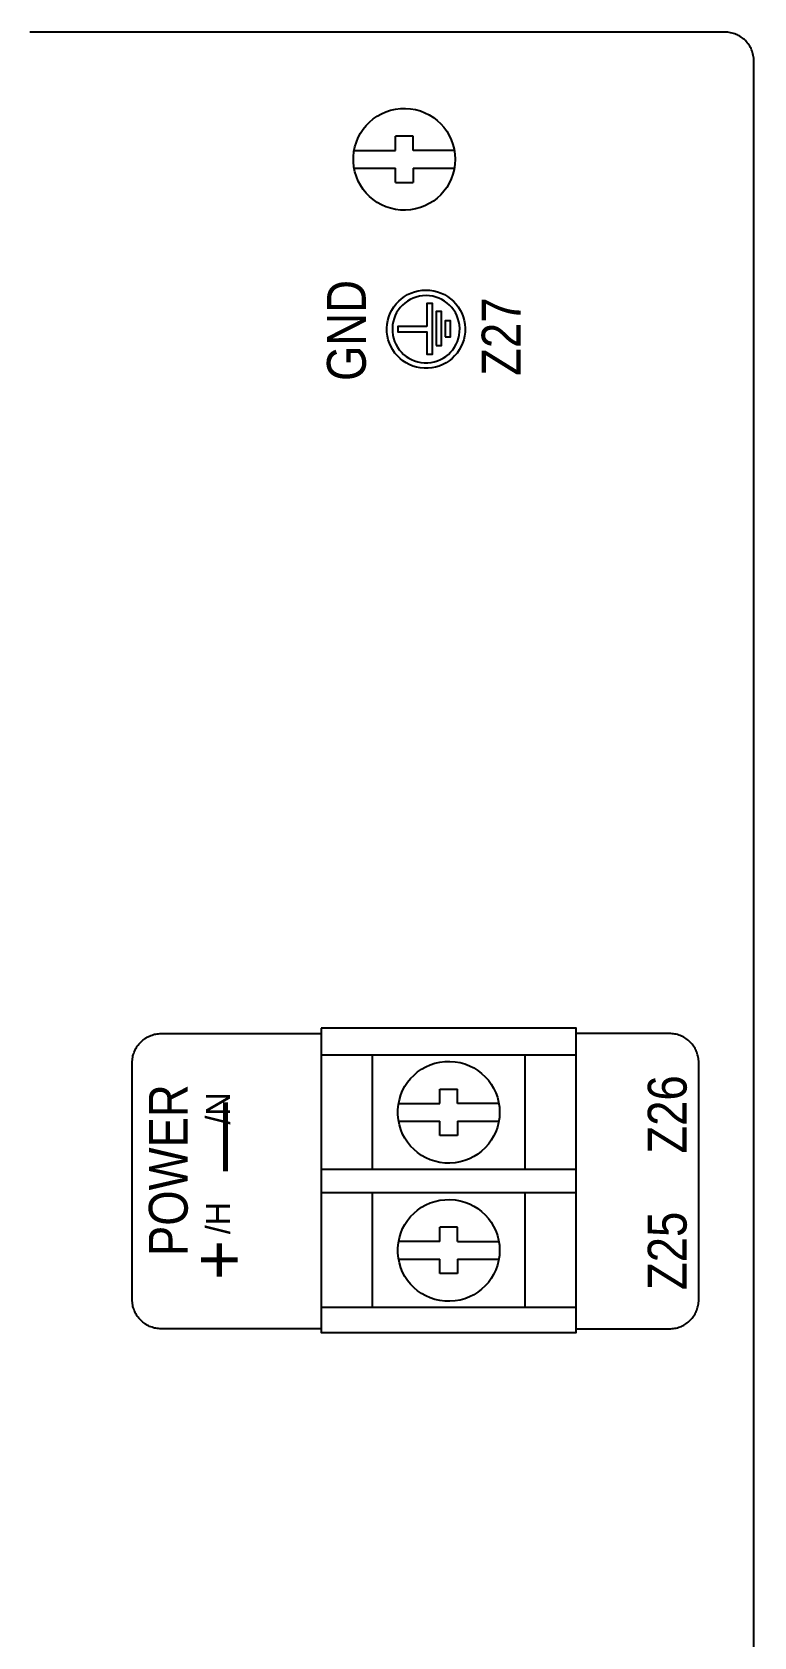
# Model space of a CAD drawing. Extents: x -11 to 35.7, y -8.8 to 26.3.
# Drawn here: x 22.728 to 24.71, y 6.357 to 10.765 of the extents above; entities that cross this region are included whole.
import ezdxf

# ---------------------------------------------------------------- set-up
doc = ezdxf.new("R2010")
doc.units = 0
doc.header["$MEASUREMENT"] = 0
doc.layers.add('5_00_DWG', color=7, linetype='CONTINUOUS')

msp = doc.modelspace()

# ---------------------------------------------------------------- linework, layer by layer
at = {"layer": '5_00_DWG'}
for points in [[(24.7101, 6.2968), (24.7101, 6.3851), (24.7101, 6.4729), (24.7101, 6.5601), (24.7101, 6.6467), (24.7101, 6.7328), (24.7101, 6.8183), (24.7101, 6.9033), (24.7101, 6.9876), (24.7101, 7.0712), (24.7101, 7.1543), (24.7101, 7.1956), (24.7101, 7.2367), (24.7101, 7.2776), (24.7101, 7.3184), (24.7101, 7.3591), (24.7101, 7.3995), (24.7101, 7.4398), (24.7101, 7.4799), (24.7101, 7.5198), (24.7101, 7.5596), (24.7101, 7.5992), (24.7101, 7.6386), (24.7101, 7.6778), (24.7101, 7.7168), (24.7101, 7.7557), (24.7101, 7.7944), (24.7101, 7.8329), (24.7101, 7.8712), (24.7101, 7.9093), (24.7101, 7.9472), (24.7101, 7.985), (24.7101, 8.0225), (24.7101, 8.0598), (24.7101, 8.097), (24.7101, 8.1339), (24.7101, 8.1707), (24.7101, 8.2072), (24.7101, 8.2436), (24.7101, 8.2797), (24.7101, 8.3157), (24.7101, 8.3514), (24.7101, 8.3869), (24.7101, 8.4222), (24.7101, 8.4573), (24.7101, 8.4922), (24.7101, 8.5269), (24.7101, 8.5613), (24.7101, 8.5956), (24.7101, 8.6296), (24.7101, 8.6634), (24.7101, 8.6969), (24.7101, 8.7303), (24.7101, 8.7634), (24.7101, 8.7963), (24.7101, 8.829), (24.7101, 8.8614), (24.7101, 8.8936), (24.7101, 8.9256), (24.7101, 8.9573), (24.7101, 8.9888), (24.7101, 9.0201), (24.7101, 9.0511), (24.7101, 9.0819), (24.7101, 9.1125), (24.7101, 9.1427), (24.7101, 9.1728), (24.7101, 9.2026), (24.7101, 9.2322), (24.7101, 9.2615), (24.7101, 9.2905), (24.7101, 9.3193), (24.7101, 9.3479), (24.7101, 9.3762), (24.7101, 9.4042), (24.7101, 9.432), (24.7101, 9.4595), (24.7101, 9.4868), (24.7101, 9.5138), (24.7101, 9.5405), (24.7101, 9.5669), (24.7101, 9.5931), (24.7101, 9.6191), (24.7101, 9.6447), (24.7101, 9.6701), (24.7101, 9.6952), (24.7101, 9.72), (24.7101, 9.7446), (24.7101, 9.7688), (24.7101, 9.7928), (24.7101, 9.8165), (24.7101, 9.84), (24.7101, 9.8631), (24.7101, 9.886), (24.7101, 9.9085), (24.7101, 9.9308), (24.7101, 9.9528), (24.7101, 9.9745), (24.7101, 9.9959), (24.7101, 10.017), (24.7101, 10.0378), (24.7101, 10.0583), (24.7101, 10.0785), (24.7101, 10.0984), (24.7101, 10.118), (24.7101, 10.1373), (24.7101, 10.1563), (24.7101, 10.175), (24.7101, 10.1934), (24.7101, 10.2115), (24.7101, 10.2292), (24.7101, 10.2467), (24.7101, 10.2638), (24.7101, 10.2806), (24.7101, 10.2971), (24.7101, 10.3132), (24.7101, 10.3291), (24.7101, 10.3446), (24.7101, 10.3598), (24.7101, 10.3747), (24.7101, 10.3892), (24.7101, 10.4034), (24.7101, 10.4173), (24.7101, 10.4309), (24.7101, 10.4441), (24.7101, 10.457), (24.7101, 10.4695), (24.7101, 10.4818), (24.7101, 10.4936), (24.7101, 10.5052), (24.7101, 10.5163), (24.7101, 10.5272), (24.7101, 10.5377), (24.7101, 10.5478), (24.7101, 10.5576), (24.7101, 10.5671), (24.7101, 10.5762), (24.7101, 10.5849), (24.7101, 10.5933), (24.7101, 10.6013), (24.7101, 10.609), (24.7101, 10.6163), (24.7101, 10.6233), (24.7101, 10.6299), (24.7101, 10.6361), (24.7101, 10.642), (24.7101, 10.6475), (24.7101, 10.6526), (24.7101, 10.6573), (24.7101, 10.6617), (24.7101, 10.6657), (24.7101, 10.6694), (24.7101, 10.6726), (24.7101, 10.6755), (24.7101, 10.678), (24.7101, 10.6801), (24.7101, 10.6819), (24.7101, 10.6832), (24.7101, 10.6842), (24.7101, 10.6848), (24.7101, 10.685), (24.71, 10.6891), (24.7097, 10.6932), (24.7092, 10.6972), (24.7085, 10.7011), (24.7076, 10.705), (24.7065, 10.7088), (24.7053, 10.7125), (24.7038, 10.7161), (24.7022, 10.7197), (24.7005, 10.7231), (24.6986, 10.7265), (24.6965, 10.7297), (24.6942, 10.7329), (24.6919, 10.7359), (24.6893, 10.7388), (24.6867, 10.7416), (24.6839, 10.7442), (24.681, 10.7467), (24.678, 10.7491), (24.6749, 10.7513), (24.6716, 10.7534), (24.6683, 10.7553), (24.6648, 10.7571), (24.6613, 10.7587), (24.6576, 10.7601), (24.6539, 10.7614), (24.6501, 10.7625), (24.6462, 10.7634), (24.6423, 10.7641), (24.6383, 10.7646), (24.6342, 10.7649), (24.6301, 10.765), (24.6299, 10.765), (24.6292, 10.765), (24.6281, 10.765), (24.6265, 10.765), (24.6245, 10.765), (24.622, 10.765), (24.6192, 10.765), (24.6158, 10.765), (24.6121, 10.765), (24.6079, 10.765), (24.6034, 10.765), (24.5984, 10.765), (24.5929, 10.765), (24.5871, 10.765), (24.5809, 10.765), (24.5743, 10.765), (24.5672, 10.765), (24.5598, 10.765), (24.552, 10.765), (24.5438, 10.765), (24.5352, 10.765), (24.5262, 10.765), (24.5169, 10.765), (24.5072, 10.765), (24.4971, 10.765), (24.4866, 10.765), (24.4758, 10.765), (24.4647, 10.765), (24.4531, 10.765), (24.4412, 10.765), (24.429, 10.765), (24.4164, 10.765), (24.4035, 10.765), (24.3903, 10.765), (24.3767, 10.765), (24.3627, 10.765), (24.3485, 10.765), (24.3339, 10.765), (24.319, 10.765), (24.3038, 10.765), (24.2883, 10.765), (24.2725, 10.765), (24.2563, 10.765), (24.2399, 10.765), (24.2232, 10.765), (24.2061, 10.765), (24.1888, 10.765), (24.1712, 10.765), (24.1533, 10.765), (24.1351, 10.765), (24.1167, 10.765), (24.0979, 10.765), (24.0789, 10.765), (24.0597, 10.765), (24.0401, 10.765), (24.0203, 10.765), (24.0003, 10.765), (23.98, 10.765), (23.9594, 10.765), (23.9386, 10.765), (23.9176, 10.765), (23.8963, 10.765), (23.8748, 10.765), (23.8531, 10.765), (23.8311, 10.765), (23.8089, 10.765), (23.7865, 10.765), (23.7639, 10.765), (23.7411, 10.765), (23.718, 10.765), (23.6947, 10.765), (23.6713, 10.765), (23.6476, 10.765), (23.6238, 10.765), (23.5997, 10.765), (23.5755, 10.765), (23.5511, 10.765), (23.5265, 10.765), (23.5017, 10.765), (23.4767, 10.765), (23.4516, 10.765), (23.4263, 10.765), (23.3752, 10.765), (23.3235, 10.765), (23.2712, 10.765), (23.2184, 10.765), (23.165, 10.765), (23.111, 10.765), (23.0566, 10.765), (23.0018, 10.765), (22.9465, 10.765), (22.8908, 10.765), (22.8348, 10.765), (22.7784, 10.765), (22.7217, 10.765)], [(23.7257, 10.4401), (23.7257, 10.4793)], [(23.7746, 10.4793), (23.7257, 10.4793)], [(23.7746, 10.4401), (23.7746, 10.4793)], [(23.6125, 10.4401), (23.7257, 10.4401)], [(23.8878, 10.4401), (23.7746, 10.4401)], [(23.6125, 10.3913), (23.7257, 10.3913)], [(23.7257, 10.3522), (23.7257, 10.3913)], [(23.7746, 10.3913), (23.7746, 10.3522)], [(23.7746, 10.3913), (23.8878, 10.3913)], [(23.7257, 10.3522), (23.7746, 10.3522)], [(23.8125, 9.9565), (23.7325, 9.9565), (23.7325, 9.9415), (23.8125, 9.9415), (23.8125, 9.8804), (23.8275, 9.8804), (23.8275, 9.9415), (23.8275, 9.9565), (23.8275, 10.02), (23.8125, 10.02), (23.8125, 9.9565)], [(23.8375, 9.9038), (23.8525, 9.9038), (23.8525, 9.9976), (23.8375, 9.9976), (23.8375, 9.9038)], [(23.8625, 9.9283), (23.8775, 9.9283), (23.8775, 9.9722), (23.8625, 9.9722), (23.8625, 9.9283)], [(23.5222, 8.0288), (23.5222, 7.1938), (24.222, 7.1938), (24.222, 8.0288), (23.5222, 8.0288)], [(23.5222, 7.2035), (23.5179, 7.2035), (23.5054, 7.2035), (23.486, 7.2035), (23.4607, 7.2035), (23.4306, 7.2035), (23.3967, 7.2035), (23.3602, 7.2035), (23.322, 7.2035), (23.2833, 7.2035), (23.2452, 7.2035), (23.2086, 7.2035), (23.1747, 7.2035), (23.1446, 7.2035), (23.1193, 7.2035), (23.0999, 7.2035), (23.0875, 7.2035), (23.0831, 7.2035), (23.0794, 7.2036), (23.0757, 7.2039), (23.072, 7.2043), (23.0683, 7.2049), (23.0647, 7.2056), (23.0612, 7.2066), (23.0577, 7.2077), (23.0542, 7.2089), (23.0508, 7.2103), (23.0475, 7.2119), (23.0442, 7.2136), (23.0411, 7.2155), (23.038, 7.2175), (23.035, 7.2196), (23.0321, 7.2219), (23.0292, 7.2244), (23.0265, 7.2269), (23.024, 7.2296), (23.0215, 7.2325), (23.0192, 7.2354), (23.0171, 7.2384), (23.0151, 7.2415), (23.0132, 7.2446), (23.0115, 7.2479), (23.0099, 7.2512), (23.0085, 7.2546), (23.0073, 7.2581), (23.0062, 7.2616), (23.0052, 7.2651), (23.0045, 7.2687), (23.0039, 7.2724), (23.0035, 7.2761), (23.0032, 7.2798), (23.0031, 7.2835), (23.0031, 7.29), (23.0031, 7.3084), (23.0031, 7.3372), (23.0031, 7.3747), (23.0031, 7.4193), (23.0031, 7.4695), (23.0031, 7.5237), (23.0031, 7.5803), (23.0031, 7.6377), (23.0031, 7.6942), (23.0031, 7.7484), (23.0031, 7.7986), (23.0031, 7.8433), (23.0031, 7.8808), (23.0031, 7.9095), (23.0031, 7.9279), (23.0031, 7.9344), (23.0032, 7.9382), (23.0035, 7.9419), (23.0039, 7.9456), (23.0045, 7.9492), (23.0052, 7.9528), (23.0062, 7.9564), (23.0073, 7.9599), (23.0085, 7.9633), (23.0099, 7.9667), (23.0115, 7.9701), (23.0132, 7.9733), (23.0151, 7.9765), (23.0171, 7.9796), (23.0192, 7.9826), (23.0215, 7.9855), (23.024, 7.9883), (23.0265, 7.991), (23.0292, 7.9936), (23.0321, 7.996), (23.035, 7.9983), (23.038, 8.0005), (23.0411, 8.0025), (23.0442, 8.0043), (23.0475, 8.0061), (23.0508, 8.0076), (23.0542, 8.009), (23.0577, 8.0103), (23.0612, 8.0114), (23.0647, 8.0123), (23.0683, 8.0131), (23.072, 8.0137), (23.0757, 8.0141), (23.0794, 8.0143), (23.0831, 8.0144), (23.0875, 8.0144), (23.0999, 8.0144), (23.1193, 8.0144), (23.1446, 8.0144), (23.1747, 8.0144), (23.2086, 8.0144), (23.2452, 8.0144), (23.2833, 8.0144), (23.322, 8.0144), (23.3602, 8.0144), (23.3967, 8.0144), (23.4306, 8.0144), (23.4607, 8.0144), (23.486, 8.0144), (23.5054, 8.0144), (23.5179, 8.0144), (23.5222, 8.0144)], [(24.222, 7.2035), (24.2245, 7.2035), (24.2318, 7.2035), (24.2431, 7.2035), (24.2579, 7.2035), (24.2755, 7.2035), (24.2953, 7.2035), (24.3167, 7.2035), (24.339, 7.2035), (24.3616, 7.2035), (24.3839, 7.2035), (24.4052, 7.2035), (24.425, 7.2035), (24.4426, 7.2035), (24.4574, 7.2035), (24.4687, 7.2035), (24.476, 7.2035), (24.4786, 7.2035), (24.4823, 7.2036), (24.486, 7.2039), (24.4897, 7.2043), (24.4933, 7.2049), (24.497, 7.2056), (24.5005, 7.2066), (24.504, 7.2077), (24.5075, 7.2089), (24.5109, 7.2103), (24.5142, 7.2119), (24.5175, 7.2136), (24.5206, 7.2155), (24.5237, 7.2175), (24.5267, 7.2196), (24.5296, 7.2219), (24.5324, 7.2244), (24.5351, 7.2269), (24.5377, 7.2296), (24.5402, 7.2325), (24.5425, 7.2354), (24.5446, 7.2384), (24.5466, 7.2415), (24.5485, 7.2446), (24.5502, 7.2479), (24.5518, 7.2512), (24.5532, 7.2546), (24.5544, 7.2581), (24.5555, 7.2616), (24.5564, 7.2651), (24.5572, 7.2687), (24.5578, 7.2724), (24.5582, 7.2761), (24.5585, 7.2798), (24.5586, 7.2835), (24.5586, 7.29), (24.5586, 7.3084), (24.5586, 7.3372), (24.5586, 7.3747), (24.5586, 7.4193), (24.5586, 7.4695), (24.5586, 7.5237), (24.5586, 7.5803), (24.5586, 7.6377), (24.5586, 7.6942), (24.5586, 7.7484), (24.5586, 7.7986), (24.5586, 7.8433), (24.5586, 7.8808), (24.5586, 7.9095), (24.5586, 7.9279), (24.5586, 7.9344), (24.5585, 7.9382), (24.5582, 7.9419), (24.5578, 7.9456), (24.5572, 7.9492), (24.5564, 7.9528), (24.5555, 7.9564), (24.5544, 7.9599), (24.5532, 7.9633), (24.5518, 7.9667), (24.5502, 7.9701), (24.5485, 7.9733), (24.5466, 7.9765), (24.5446, 7.9796), (24.5425, 7.9826), (24.5402, 7.9855), (24.5377, 7.9883), (24.5351, 7.991), (24.5324, 7.9936), (24.5296, 7.996), (24.5267, 7.9983), (24.5237, 8.0005), (24.5206, 8.0025), (24.5175, 8.0043), (24.5142, 8.0061), (24.5109, 8.0076), (24.5075, 8.009), (24.504, 8.0103), (24.5005, 8.0114), (24.497, 8.0123), (24.4933, 8.0131), (24.4897, 8.0137), (24.486, 8.0141), (24.4823, 8.0143), (24.4786, 8.0144), (24.476, 8.0144), (24.4687, 8.0144), (24.4574, 8.0144), (24.4426, 8.0144), (24.425, 8.0144), (24.4052, 8.0144), (24.3839, 8.0144), (24.3616, 8.0144), (24.339, 8.0144), (24.3167, 8.0144), (24.2953, 8.0144), (24.2755, 8.0144), (24.2579, 8.0144), (24.2431, 8.0144), (24.2318, 8.0144), (24.2245, 8.0144), (24.222, 8.0144)], [(23.5222, 7.9562), (24.2215, 7.9562)], [(23.6619, 7.9558), (23.6619, 7.6408)], [(24.0823, 7.6408), (24.0823, 7.9558)], [(23.8477, 7.8227), (23.8477, 7.8619)], [(23.8477, 7.8619), (23.8966, 7.8619)], [(23.8966, 7.8227), (23.8966, 7.8619)], [(23.7345, 7.8227), (23.8477, 7.8227)], [(24.0098, 7.8227), (23.8966, 7.8227)], [(23.7345, 7.7739), (23.8477, 7.7739)], [(23.8477, 7.7348), (23.8477, 7.7739)], [(23.8966, 7.7739), (23.8966, 7.7348)], [(23.8966, 7.7739), (24.0098, 7.7739)], [(23.8966, 7.7348), (23.8477, 7.7348)], [(24.2215, 7.6407), (23.5222, 7.6407)], [(24.2215, 7.5768), (23.5222, 7.5768)], [(23.6619, 7.5768), (23.6619, 7.2618)], [(24.0823, 7.2618), (24.0823, 7.5768)], [(23.8477, 7.4433), (23.8477, 7.4824)], [(23.8966, 7.4824), (23.8477, 7.4824)], [(23.8966, 7.4433), (23.8966, 7.4824)], [(23.8477, 7.4433), (23.7345, 7.4433)], [(23.8966, 7.4433), (24.0098, 7.4433)], [(23.7345, 7.3944), (23.8477, 7.3944)], [(23.8477, 7.3553), (23.8477, 7.3944)], [(23.8966, 7.3944), (23.8966, 7.3553)], [(23.8966, 7.3944), (24.0098, 7.3944)], [(23.8966, 7.3553), (23.8477, 7.3553)], [(24.2215, 7.2617), (23.5222, 7.2617)]]:
    msp.add_lwpolyline(points, dxfattribs=at)
for points in [[(23.89, 10.4157), (23.8893, 10.4016), (23.8872, 10.3879), (23.8839, 10.3747), (23.8793, 10.3621), (23.8736, 10.35), (23.8668, 10.3386), (23.859, 10.3279), (23.8502, 10.318), (23.8405, 10.309), (23.83, 10.3009), (23.8188, 10.2939), (23.8069, 10.2879), (23.7943, 10.283), (23.7813, 10.2794), (23.7677, 10.277), (23.7537, 10.2759), (23.7396, 10.2763), (23.7258, 10.278), (23.7124, 10.281), (23.6996, 10.2853), (23.6874, 10.2907), (23.6758, 10.2973), (23.6649, 10.3049), (23.6548, 10.3134), (23.6456, 10.3228), (23.6373, 10.3331), (23.63, 10.3442), (23.6237, 10.3559), (23.6186, 10.3683), (23.6146, 10.3813), (23.6119, 10.3947), (23.6105, 10.4086), (23.6105, 10.4228), (23.6119, 10.4367), (23.6146, 10.4501), (23.6186, 10.4631), (23.6237, 10.4755), (23.63, 10.4872), (23.6373, 10.4983), (23.6456, 10.5086), (23.6548, 10.518), (23.6649, 10.5266), (23.6758, 10.5341), (23.6874, 10.5407), (23.6996, 10.5461), (23.7124, 10.5504), (23.7258, 10.5534), (23.7396, 10.5551), (23.7537, 10.5555), (23.7677, 10.5544), (23.7813, 10.552), (23.7943, 10.5484), (23.8069, 10.5435), (23.8188, 10.5375), (23.83, 10.5305), (23.8405, 10.5224), (23.8502, 10.5134), (23.859, 10.5035), (23.8668, 10.4928), (23.8736, 10.4814), (23.8793, 10.4694), (23.8839, 10.4567), (23.8872, 10.4435), (23.8893, 10.4298)], [(23.8099, 10.0565), (23.8207, 10.056), (23.8312, 10.0544), (23.8413, 10.0518), (23.851, 10.0483), (23.8603, 10.0439), (23.8691, 10.0386), (23.8773, 10.0326), (23.8849, 10.0259), (23.8918, 10.0184), (23.898, 10.0104), (23.9035, 10.0017), (23.9081, 9.9926), (23.9118, 9.9829), (23.9147, 9.9729), (23.9165, 9.9625), (23.9173, 9.9517), (23.917, 9.9409), (23.9157, 9.9303), (23.9134, 9.92), (23.9101, 9.9102), (23.9059, 9.9008), (23.9009, 9.8919), (23.895, 9.8835), (23.8885, 9.8758), (23.8812, 9.8687), (23.8733, 9.8623), (23.8648, 9.8566), (23.8557, 9.8518), (23.8462, 9.8478), (23.8363, 9.8448), (23.826, 9.8427), (23.8153, 9.8416), (23.8044, 9.8416), (23.7937, 9.8427), (23.7834, 9.8448), (23.7735, 9.8478), (23.7639, 9.8518), (23.7549, 9.8566), (23.7464, 9.8623), (23.7385, 9.8687), (23.7312, 9.8758), (23.7246, 9.8835), (23.7188, 9.8919), (23.7138, 9.9008), (23.7096, 9.9102), (23.7063, 9.92), (23.704, 9.9303), (23.7026, 9.9409), (23.7024, 9.9517), (23.7032, 9.9625), (23.705, 9.9729), (23.7078, 9.9829), (23.7116, 9.9926), (23.7162, 10.0017), (23.7216, 10.0104), (23.7278, 10.0184), (23.7348, 10.0259), (23.7424, 10.0326), (23.7506, 10.0386), (23.7593, 10.0439), (23.7686, 10.0483), (23.7784, 10.0518), (23.7885, 10.0544), (23.799, 10.056)], [(23.8099, 10.0415), (23.8006, 10.041), (23.7915, 10.0397), (23.7828, 10.0374), (23.7744, 10.0344), (23.7664, 10.0306), (23.7588, 10.0261), (23.7518, 10.0209), (23.7452, 10.0151), (23.7393, 10.0087), (23.7339, 10.0018), (23.7292, 9.9944), (23.7253, 9.9865), (23.7221, 9.9782), (23.7196, 9.9695), (23.718, 9.9606), (23.7174, 9.9513), (23.7176, 9.942), (23.7187, 9.9329), (23.7207, 9.9241), (23.7236, 9.9156), (23.7272, 9.9075), (23.7315, 9.8998), (23.7365, 9.8926), (23.7422, 9.886), (23.7484, 9.8799), (23.7552, 9.8744), (23.7626, 9.8695), (23.7703, 9.8654), (23.7785, 9.8619), (23.7871, 9.8593), (23.796, 9.8575), (23.8052, 9.8566), (23.8145, 9.8566), (23.8237, 9.8575), (23.8326, 9.8593), (23.8412, 9.8619), (23.8493, 9.8654), (23.8571, 9.8695), (23.8644, 9.8744), (23.8712, 9.8799), (23.8775, 9.886), (23.8831, 9.8926), (23.8882, 9.8998), (23.8925, 9.9075), (23.8961, 9.9156), (23.8989, 9.9241), (23.9009, 9.9329), (23.9021, 9.942), (23.9023, 9.9513), (23.9016, 9.9606), (23.9, 9.9695), (23.8976, 9.9782), (23.8944, 9.9865), (23.8904, 9.9944), (23.8857, 10.0018), (23.8804, 10.0087), (23.8744, 10.0151), (23.8679, 10.0209), (23.8608, 10.0261), (23.8533, 10.0306), (23.8453, 10.0344), (23.8369, 10.0374), (23.8282, 10.0397), (23.8192, 10.041)], [(24.012, 7.7983), (24.0113, 7.7842), (24.0092, 7.7705), (24.0059, 7.7573), (24.0013, 7.7447), (23.9956, 7.7326), (23.9888, 7.7212), (23.981, 7.7105), (23.9722, 7.7006), (23.9625, 7.6916), (23.9521, 7.6835), (23.9408, 7.6765), (23.9289, 7.6705), (23.9164, 7.6656), (23.9033, 7.662), (23.8897, 7.6596), (23.8757, 7.6585), (23.8616, 7.6589), (23.8478, 7.6606), (23.8344, 7.6636), (23.8216, 7.6679), (23.8094, 7.6733), (23.7978, 7.6799), (23.7869, 7.6875), (23.7769, 7.696), (23.7676, 7.7054), (23.7593, 7.7157), (23.752, 7.7268), (23.7457, 7.7385), (23.7406, 7.7509), (23.7366, 7.7639), (23.7339, 7.7773), (23.7325, 7.7912), (23.7325, 7.8054), (23.7339, 7.8193), (23.7366, 7.8327), (23.7406, 7.8457), (23.7457, 7.8581), (23.752, 7.8698), (23.7593, 7.8809), (23.7676, 7.8912), (23.7769, 7.9006), (23.7869, 7.9092), (23.7978, 7.9167), (23.8094, 7.9233), (23.8216, 7.9287), (23.8344, 7.933), (23.8478, 7.936), (23.8616, 7.9377), (23.8757, 7.9381), (23.8897, 7.937), (23.9033, 7.9346), (23.9164, 7.931), (23.9289, 7.9261), (23.9408, 7.9201), (23.9521, 7.9131), (23.9625, 7.905), (23.9722, 7.896), (23.981, 7.8861), (23.9888, 7.8754), (23.9956, 7.864), (24.0013, 7.852), (24.0059, 7.8393), (24.0092, 7.8261), (24.0113, 7.8124)], [(24.012, 7.4188), (24.0113, 7.4047), (24.0092, 7.3911), (24.0059, 7.3779), (24.0013, 7.3652), (23.9956, 7.3531), (23.9888, 7.3417), (23.981, 7.331), (23.9722, 7.3211), (23.9625, 7.3121), (23.9521, 7.3041), (23.9408, 7.297), (23.9289, 7.291), (23.9164, 7.2861), (23.9033, 7.2825), (23.8897, 7.2801), (23.8757, 7.2791), (23.8616, 7.2794), (23.8478, 7.2811), (23.8344, 7.2842), (23.8216, 7.2884), (23.8094, 7.2939), (23.7978, 7.3004), (23.7869, 7.308), (23.7769, 7.3165), (23.7676, 7.326), (23.7593, 7.3363), (23.752, 7.3473), (23.7457, 7.3591), (23.7406, 7.3714), (23.7366, 7.3844), (23.7339, 7.3979), (23.7325, 7.4117), (23.7325, 7.4259), (23.7339, 7.4398), (23.7366, 7.4533), (23.7406, 7.4662), (23.7457, 7.4786), (23.752, 7.4903), (23.7593, 7.5014), (23.7676, 7.5117), (23.7769, 7.5211), (23.7869, 7.5297), (23.7978, 7.5373), (23.8094, 7.5438), (23.8216, 7.5492), (23.8344, 7.5535), (23.8478, 7.5565), (23.8616, 7.5582), (23.8757, 7.5586), (23.8897, 7.5575), (23.9033, 7.5552), (23.9164, 7.5515), (23.9289, 7.5466), (23.9408, 7.5407), (23.9521, 7.5336), (23.9625, 7.5255), (23.9722, 7.5165), (23.981, 7.5066), (23.9888, 7.496), (23.9956, 7.4846), (24.0013, 7.4725), (24.0059, 7.4598), (24.0092, 7.4466), (24.0113, 7.4329)]]:
    msp.add_lwpolyline(points, close=True, dxfattribs=at)

# ---------------------------------------------------------------- texts
at = {"layer": '5_00_DWG', "attachment_point": 7, "rotation": 90}
for s, insert, char_height in [('\\fInterstate-Regular|b0|i0|c0|p34;\\W0.875;GND', (23.6462, 9.8067), 0.106722), ('\\fInterstate-Regular|b0|i0|c0|p34;\\W0.875;Z27', (24.0694, 9.8208), 0.106722), ('\\fInterstate-Regular|b0|i0|c0|p34;\\W0.875;Z26', (24.527, 7.6847), 0.106722), ('\\fInterstate-Regular|b0|i0|c0|p34;\\W0.875;POWER', (23.157, 7.4033), 0.106722), ('\\fInterstate-Regular|b0|i0|c0|p34;\\W1;/N', (23.2726, 7.7645), 0.066111), ('\\fInterstate-Regular|b0|i0|c0|p34;\\W1;—', (23.3111, 7.6357), 0.141667), ('\\fInterstate-Regular|b0|i0|c0|p34;\\W1;/H', (23.2726, 7.4634), 0.066111), ('\\fInterstate-Regular|b0|i0|c0|p34;\\W0.875;Z25', (24.527, 7.3099), 0.106722), ('\\fInterstate-Regular|b0|i0|c0|p34;\\W1;+', (23.3111, 7.3373), 0.141667)]:
    msp.add_mtext(s, dxfattribs=dict(at, insert=insert, char_height=char_height))

doc.saveas('drawing.dxf')
